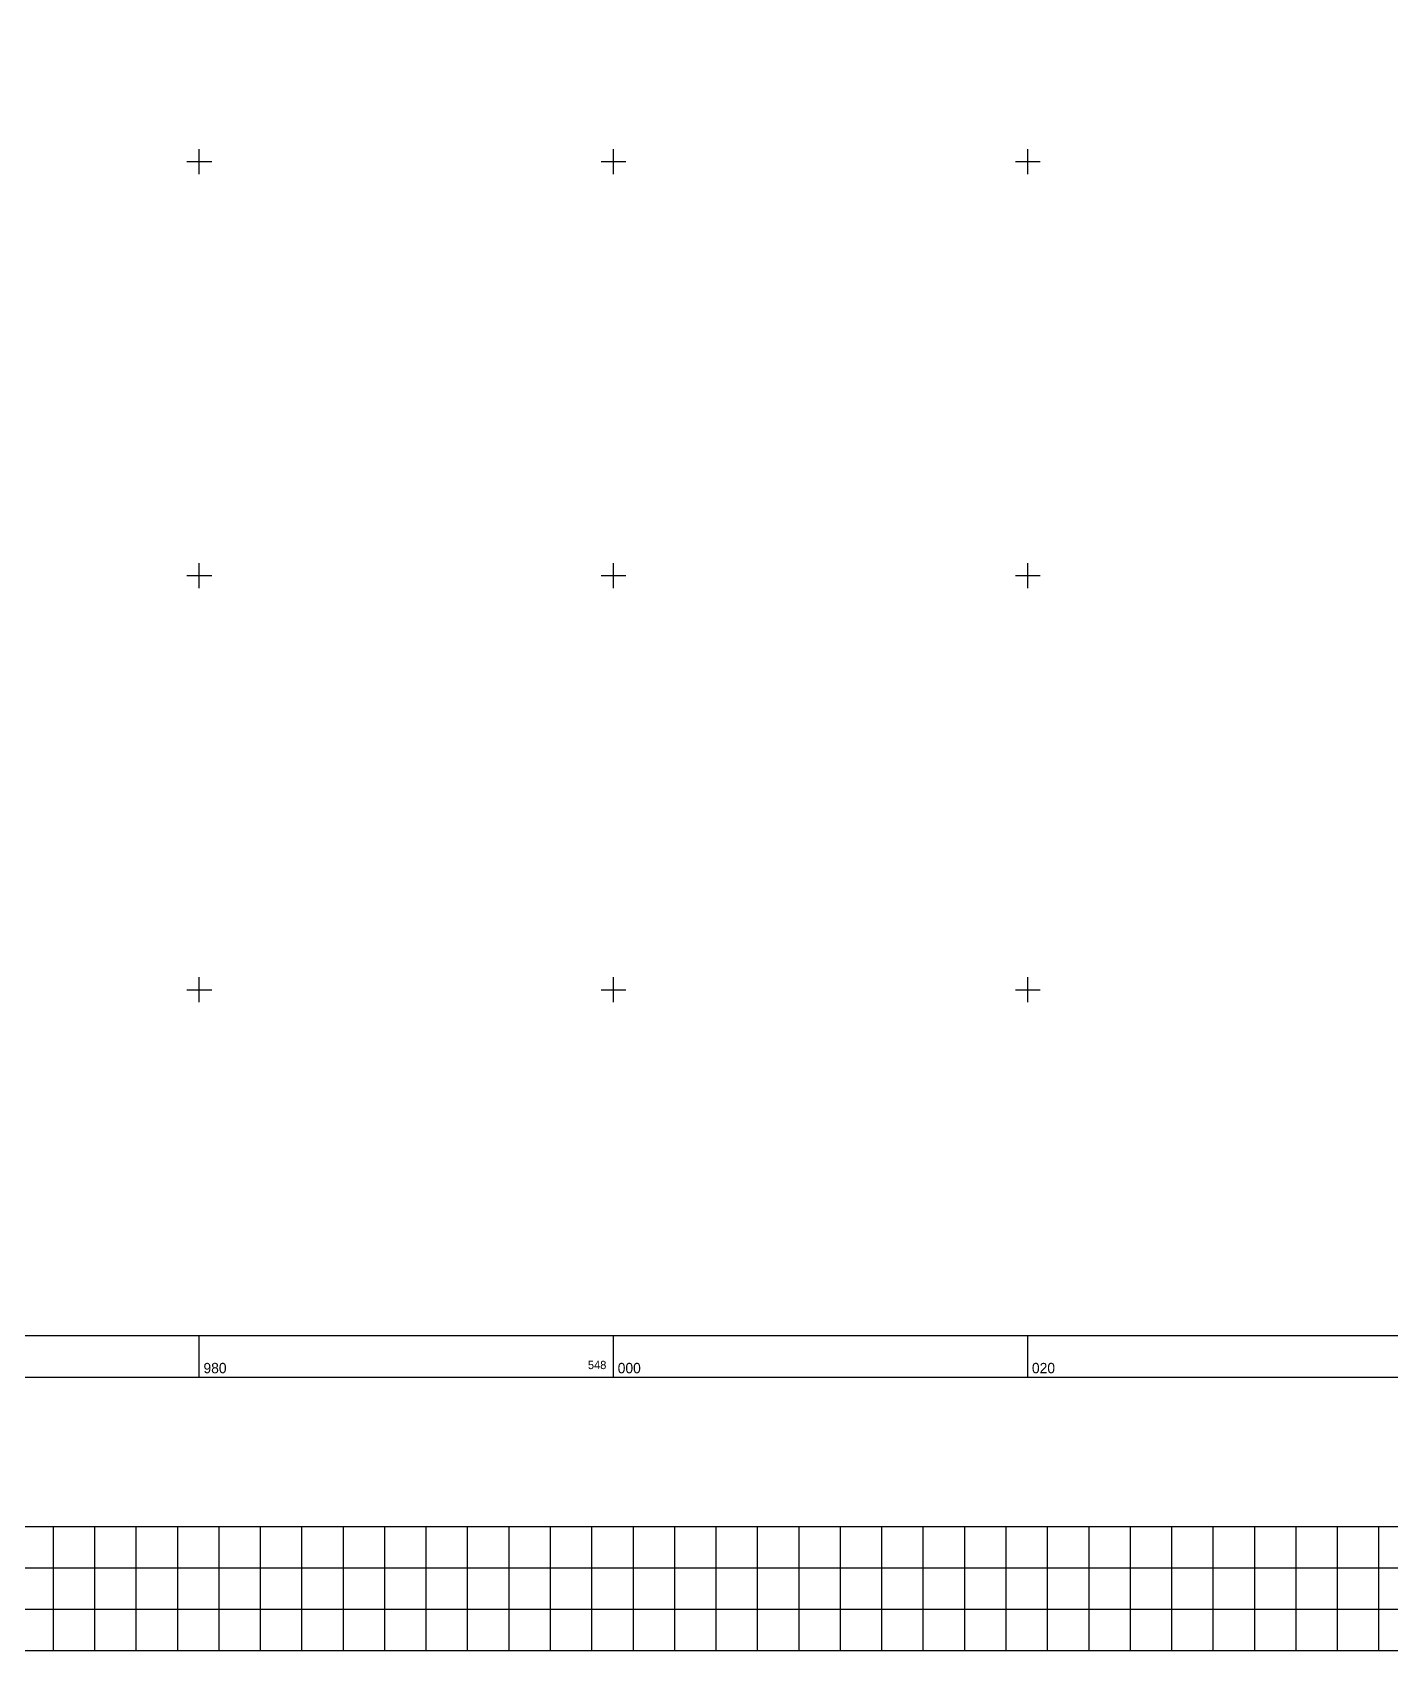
# Model space of a CAD drawing. Extents: x 547747 to 549324, y 1837450 to 1838029.
# Drawn here: x 547971.9 to 548037.5, y 1837508.1 to 1837586.2 of the extents above; entities that cross this region are included whole.
import ezdxf

# ---------------------------------------------------------------- set-up
doc = ezdxf.new("R2010")
doc.units = 0
doc.layers.add('Level 58', color=7, linetype='Continuous')

msp = doc.modelspace()

# ---------------------------------------------------------------- linework, layer by layer
at = {"layer": 'Level 58'}
for p, q in [((547980, 1837579.4), (547980, 1837580.6)), ((547980, 1837579.4), (547980, 1837580.6)), ((547980, 1837579.4), (547980, 1837580.6)), ((547980, 1837579.4), (547980, 1837580.6)), ((547980, 1837579.4), (547980, 1837580.6)), ((548000, 1837579.4), (548000, 1837580.6)), ((548000, 1837579.4), (548000, 1837580.6)), ((548000, 1837579.4), (548000, 1837580.6)), ((548000, 1837579.4), (548000, 1837580.6)), ((548000, 1837579.4), (548000, 1837580.6)), ((548020, 1837579.4), (548020, 1837580.6)), ((548020, 1837579.4), (548020, 1837580.6)), ((548020, 1837579.4), (548020, 1837580.6)), ((548020, 1837579.4), (548020, 1837580.6)), ((548020, 1837579.4), (548020, 1837580.6)), ((547979.4, 1837580), (547980.6, 1837580)), ((547979.4, 1837580), (547980.6, 1837580)), ((547979.4, 1837580), (547980.6, 1837580)), ((547979.4, 1837580), (547980.6, 1837580)), ((547979.4, 1837580), (547980.6, 1837580)), ((547999.4, 1837580), (548000.6, 1837580)), ((547999.4, 1837580), (548000.6, 1837580)), ((547999.4, 1837580), (548000.6, 1837580)), ((547999.4, 1837580), (548000.6, 1837580)), ((547999.4, 1837580), (548000.6, 1837580)), ((548019.4, 1837580), (548020.6, 1837580)), ((548019.4, 1837580), (548020.6, 1837580)), ((548019.4, 1837580), (548020.6, 1837580)), ((548019.4, 1837580), (548020.6, 1837580)), ((548019.4, 1837580), (548020.6, 1837580)), ((547979.4, 1837560), (547980.6, 1837560)), ((547979.4, 1837560), (547980.6, 1837560)), ((547979.4, 1837560), (547980.6, 1837560)), ((547979.4, 1837560), (547980.6, 1837560)), ((547979.4, 1837560), (547980.6, 1837560)), ((547980, 1837559.4), (547980, 1837560.6)), ((547980, 1837559.4), (547980, 1837560.6)), ((547980, 1837559.4), (547980, 1837560.6)), ((547980, 1837559.4), (547980, 1837560.6)), ((547980, 1837559.4), (547980, 1837560.6)), ((547999.4, 1837560), (548000.6, 1837560)), ((547999.4, 1837560), (548000.6, 1837560)), ((547999.4, 1837560), (548000.6, 1837560)), ((547999.4, 1837560), (548000.6, 1837560)), ((547999.4, 1837560), (548000.6, 1837560)), ((548000, 1837559.4), (548000, 1837560.6)), ((548000, 1837559.4), (548000, 1837560.6)), ((548000, 1837559.4), (548000, 1837560.6)), ((548000, 1837559.4), (548000, 1837560.6)), ((548000, 1837559.4), (548000, 1837560.6)), ((548019.4, 1837560), (548020.6, 1837560)), ((548019.4, 1837560), (548020.6, 1837560)), ((548019.4, 1837560), (548020.6, 1837560)), ((548019.4, 1837560), (548020.6, 1837560)), ((548019.4, 1837560), (548020.6, 1837560)), ((548020, 1837559.4), (548020, 1837560.6)), ((548020, 1837559.4), (548020, 1837560.6)), ((548020, 1837559.4), (548020, 1837560.6)), ((548020, 1837559.4), (548020, 1837560.6)), ((548020, 1837559.4), (548020, 1837560.6)), ((547980, 1837539.4), (547980, 1837540.6)), ((547980, 1837539.4), (547980, 1837540.6)), ((547980, 1837539.4), (547980, 1837540.6)), ((547980, 1837539.4), (547980, 1837540.6)), ((547980, 1837539.4), (547980, 1837540.6)), ((548000, 1837539.4), (548000, 1837540.6)), ((548000, 1837539.4), (548000, 1837540.6)), ((548000, 1837539.4), (548000, 1837540.6)), ((548000, 1837539.4), (548000, 1837540.6)), ((548000, 1837539.4), (548000, 1837540.6)), ((548020, 1837539.4), (548020, 1837540.6)), ((548020, 1837539.4), (548020, 1837540.6)), ((548020, 1837539.4), (548020, 1837540.6)), ((548020, 1837539.4), (548020, 1837540.6)), ((548020, 1837539.4), (548020, 1837540.6)), ((547979.4, 1837540), (547980.6, 1837540)), ((547979.4, 1837540), (547980.6, 1837540)), ((547979.4, 1837540), (547980.6, 1837540)), ((547979.4, 1837540), (547980.6, 1837540)), ((547979.4, 1837540), (547980.6, 1837540)), ((547999.4, 1837540), (548000.6, 1837540)), ((547999.4, 1837540), (548000.6, 1837540)), ((547999.4, 1837540), (548000.6, 1837540)), ((547999.4, 1837540), (548000.6, 1837540)), ((547999.4, 1837540), (548000.6, 1837540)), ((548019.4, 1837540), (548020.6, 1837540)), ((548019.4, 1837540), (548020.6, 1837540)), ((548019.4, 1837540), (548020.6, 1837540)), ((548019.4, 1837540), (548020.6, 1837540)), ((548019.4, 1837540), (548020.6, 1837540)), ((547980, 1837521.27), (547980, 1837523.27)), ((547980, 1837521.27), (547980, 1837523.27)), ((547980, 1837521.27), (547980, 1837523.27)), ((547980, 1837521.27), (547980, 1837523.27)), ((547980, 1837521.27), (547980, 1837523.27)), ((548000, 1837521.27), (548000, 1837523.27)), ((548000, 1837521.27), (548000, 1837523.27)), ((548000, 1837521.27), (548000, 1837523.27)), ((548000, 1837521.27), (548000, 1837523.27)), ((548000, 1837521.27), (548000, 1837523.27)), ((548020, 1837521.27), (548020, 1837523.27)), ((548020, 1837521.27), (548020, 1837523.27)), ((548020, 1837521.27), (548020, 1837523.27)), ((548020, 1837521.27), (548020, 1837523.27)), ((548020, 1837521.27), (548020, 1837523.27)), ((547970.94, 1837514.07), (547972.94, 1837514.07)), ((547970.94, 1837514.07), (547972.94, 1837514.07)), ((547970.94, 1837514.07), (547972.94, 1837514.07)), ((547970.94, 1837514.07), (547972.94, 1837514.07)), ((547970.94, 1837514.07), (547972.94, 1837514.07)), ((547972.94, 1837514.07), (547974.94, 1837514.07)), ((547972.94, 1837514.07), (547972.94, 1837508.07)), ((547972.94, 1837514.07), (547974.94, 1837514.07)), ((547972.94, 1837514.07), (547972.94, 1837508.07)), ((547972.94, 1837514.07), (547974.94, 1837514.07)), ((547972.94, 1837514.07), (547972.94, 1837508.07)), ((547972.94, 1837514.07), (547974.94, 1837514.07)), ((547972.94, 1837514.07), (547972.94, 1837508.07)), ((547972.94, 1837514.07), (547974.94, 1837514.07)), ((547972.94, 1837514.07), (547972.94, 1837508.07)), ((547974.94, 1837514.07), (547976.94, 1837514.07)), ((547974.94, 1837514.07), (547974.94, 1837508.07)), ((547974.94, 1837514.07), (547976.94, 1837514.07)), ((547974.94, 1837514.07), (547974.94, 1837508.07)), ((547974.94, 1837514.07), (547976.94, 1837514.07)), ((547974.94, 1837514.07), (547974.94, 1837508.07)), ((547974.94, 1837514.07), (547976.94, 1837514.07)), ((547974.94, 1837514.07), (547974.94, 1837508.07)), ((547974.94, 1837514.07), (547976.94, 1837514.07)), ((547974.94, 1837514.07), (547974.94, 1837508.07)), ((547976.94, 1837514.07), (547978.94, 1837514.07)), ((547976.94, 1837514.07), (547976.94, 1837508.07)), ((547976.94, 1837514.07), (547978.94, 1837514.07)), ((547976.94, 1837514.07), (547976.94, 1837508.07)), ((547976.94, 1837514.07), (547978.94, 1837514.07)), ((547976.94, 1837514.07), (547976.94, 1837508.07)), ((547976.94, 1837514.07), (547978.94, 1837514.07)), ((547976.94, 1837514.07), (547976.94, 1837508.07)), ((547976.94, 1837514.07), (547978.94, 1837514.07)), ((547976.94, 1837514.07), (547976.94, 1837508.07)), ((547978.94, 1837514.07), (547980.94, 1837514.07)), ((547978.94, 1837514.07), (547978.94, 1837508.07)), ((547978.94, 1837514.07), (547980.94, 1837514.07)), ((547978.94, 1837514.07), (547978.94, 1837508.07)), ((547978.94, 1837514.07), (547980.94, 1837514.07)), ((547978.94, 1837514.07), (547978.94, 1837508.07)), ((547978.94, 1837514.07), (547980.94, 1837514.07)), ((547978.94, 1837514.07), (547978.94, 1837508.07)), ((547978.94, 1837514.07), (547980.94, 1837514.07)), ((547978.94, 1837514.07), (547978.94, 1837508.07)), ((547980.94, 1837514.07), (547982.94, 1837514.07)), ((547980.94, 1837514.07), (547980.94, 1837508.07)), ((547980.94, 1837514.07), (547982.94, 1837514.07)), ((547980.94, 1837514.07), (547980.94, 1837508.07)), ((547980.94, 1837514.07), (547982.94, 1837514.07)), ((547980.94, 1837514.07), (547980.94, 1837508.07)), ((547980.94, 1837514.07), (547982.94, 1837514.07)), ((547980.94, 1837514.07), (547980.94, 1837508.07)), ((547980.94, 1837514.07), (547982.94, 1837514.07)), ((547980.94, 1837514.07), (547980.94, 1837508.07)), ((547982.94, 1837514.07), (547984.94, 1837514.07)), ((547982.94, 1837514.07), (547982.94, 1837508.07)), ((547982.94, 1837514.07), (547984.94, 1837514.07)), ((547982.94, 1837514.07), (547982.94, 1837508.07)), ((547982.94, 1837514.07), (547984.94, 1837514.07)), ((547982.94, 1837514.07), (547982.94, 1837508.07)), ((547982.94, 1837514.07), (547984.94, 1837514.07)), ((547982.94, 1837514.07), (547982.94, 1837508.07)), ((547982.94, 1837514.07), (547984.94, 1837514.07)), ((547982.94, 1837514.07), (547982.94, 1837508.07)), ((547984.94, 1837514.07), (547986.94, 1837514.07)), ((547984.94, 1837514.07), (547984.94, 1837508.07)), ((547984.94, 1837514.07), (547986.94, 1837514.07)), ((547984.94, 1837514.07), (547984.94, 1837508.07)), ((547984.94, 1837514.07), (547986.94, 1837514.07)), ((547984.94, 1837514.07), (547984.94, 1837508.07)), ((547984.94, 1837514.07), (547986.94, 1837514.07)), ((547984.94, 1837514.07), (547984.94, 1837508.07)), ((547984.94, 1837514.07), (547986.94, 1837514.07)), ((547984.94, 1837514.07), (547984.94, 1837508.07)), ((547986.94, 1837514.07), (547988.94, 1837514.07)), ((547986.94, 1837514.07), (547986.94, 1837508.07)), ((547986.94, 1837514.07), (547988.94, 1837514.07)), ((547986.94, 1837514.07), (547986.94, 1837508.07)), ((547986.94, 1837514.07), (547988.94, 1837514.07)), ((547986.94, 1837514.07), (547986.94, 1837508.07)), ((547986.94, 1837514.07), (547988.94, 1837514.07)), ((547986.94, 1837514.07), (547986.94, 1837508.07)), ((547986.94, 1837514.07), (547988.94, 1837514.07)), ((547986.94, 1837514.07), (547986.94, 1837508.07)), ((547988.94, 1837514.07), (547990.94, 1837514.07)), ((547988.94, 1837514.07), (547988.94, 1837508.07)), ((547988.94, 1837514.07), (547990.94, 1837514.07)), ((547988.94, 1837514.07), (547988.94, 1837508.07)), ((547988.94, 1837514.07), (547990.94, 1837514.07)), ((547988.94, 1837514.07), (547988.94, 1837508.07)), ((547988.94, 1837514.07), (547990.94, 1837514.07)), ((547988.94, 1837514.07), (547988.94, 1837508.07)), ((547988.94, 1837514.07), (547990.94, 1837514.07)), ((547988.94, 1837514.07), (547988.94, 1837508.07)), ((547990.94, 1837514.07), (547992.94, 1837514.07)), ((547990.94, 1837514.07), (547990.94, 1837508.07)), ((547990.94, 1837514.07), (547992.94, 1837514.07)), ((547990.94, 1837514.07), (547990.94, 1837508.07)), ((547990.94, 1837514.07), (547992.94, 1837514.07)), ((547990.94, 1837514.07), (547990.94, 1837508.07)), ((547990.94, 1837514.07), (547992.94, 1837514.07)), ((547990.94, 1837514.07), (547990.94, 1837508.07)), ((547990.94, 1837514.07), (547992.94, 1837514.07)), ((547990.94, 1837514.07), (547990.94, 1837508.07)), ((547992.94, 1837514.07), (547994.94, 1837514.07)), ((547992.94, 1837514.07), (547992.94, 1837508.07)), ((547992.94, 1837514.07), (547994.94, 1837514.07)), ((547992.94, 1837514.07), (547992.94, 1837508.07)), ((547992.94, 1837514.07), (547994.94, 1837514.07)), ((547992.94, 1837514.07), (547992.94, 1837508.07)), ((547992.94, 1837514.07), (547994.94, 1837514.07)), ((547992.94, 1837514.07), (547992.94, 1837508.07)), ((547992.94, 1837514.07), (547994.94, 1837514.07)), ((547992.94, 1837514.07), (547992.94, 1837508.07)), ((547994.94, 1837514.07), (547996.94, 1837514.07)), ((547994.94, 1837514.07), (547994.94, 1837508.07)), ((547994.94, 1837514.07), (547996.94, 1837514.07)), ((547994.94, 1837514.07), (547994.94, 1837508.07)), ((547994.94, 1837514.07), (547996.94, 1837514.07)), ((547994.94, 1837514.07), (547994.94, 1837508.07)), ((547994.94, 1837514.07), (547996.94, 1837514.07)), ((547994.94, 1837514.07), (547994.94, 1837508.07)), ((547994.94, 1837514.07), (547996.94, 1837514.07)), ((547994.94, 1837514.07), (547994.94, 1837508.07)), ((547996.94, 1837514.07), (547998.94, 1837514.07)), ((547996.94, 1837514.07), (547996.94, 1837508.07)), ((547996.94, 1837514.07), (547998.94, 1837514.07)), ((547996.94, 1837514.07), (547996.94, 1837508.07)), ((547996.94, 1837514.07), (547998.94, 1837514.07)), ((547996.94, 1837514.07), (547996.94, 1837508.07)), ((547996.94, 1837514.07), (547998.94, 1837514.07)), ((547996.94, 1837514.07), (547996.94, 1837508.07)), ((547996.94, 1837514.07), (547998.94, 1837514.07)), ((547996.94, 1837514.07), (547996.94, 1837508.07)), ((547998.94, 1837514.07), (548000.94, 1837514.07)), ((547998.94, 1837514.07), (547998.94, 1837508.07)), ((547998.94, 1837514.07), (548000.94, 1837514.07)), ((547998.94, 1837514.07), (547998.94, 1837508.07)), ((547998.94, 1837514.07), (548000.94, 1837514.07)), ((547998.94, 1837514.07), (547998.94, 1837508.07)), ((547998.94, 1837514.07), (548000.94, 1837514.07)), ((547998.94, 1837514.07), (547998.94, 1837508.07)), ((547998.94, 1837514.07), (548000.94, 1837514.07)), ((547998.94, 1837514.07), (547998.94, 1837508.07)), ((548000.94, 1837514.07), (548002.94, 1837514.07)), ((548000.94, 1837514.07), (548000.94, 1837508.07)), ((548000.94, 1837514.07), (548002.94, 1837514.07)), ((548000.94, 1837514.07), (548000.94, 1837508.07)), ((548000.94, 1837514.07), (548002.94, 1837514.07)), ((548000.94, 1837514.07), (548000.94, 1837508.07)), ((548000.94, 1837514.07), (548002.94, 1837514.07)), ((548000.94, 1837514.07), (548000.94, 1837508.07)), ((548000.94, 1837514.07), (548002.94, 1837514.07)), ((548000.94, 1837514.07), (548000.94, 1837508.07)), ((548002.94, 1837514.07), (548004.94, 1837514.07)), ((548002.94, 1837514.07), (548002.94, 1837508.07)), ((548002.94, 1837514.07), (548004.94, 1837514.07)), ((548002.94, 1837514.07), (548002.94, 1837508.07)), ((548002.94, 1837514.07), (548004.94, 1837514.07)), ((548002.94, 1837514.07), (548002.94, 1837508.07)), ((548002.94, 1837514.07), (548004.94, 1837514.07)), ((548002.94, 1837514.07), (548002.94, 1837508.07)), ((548002.94, 1837514.07), (548004.94, 1837514.07)), ((548002.94, 1837514.07), (548002.94, 1837508.07)), ((548004.94, 1837514.07), (548006.94, 1837514.07)), ((548004.94, 1837514.07), (548004.94, 1837508.07)), ((548004.94, 1837514.07), (548006.94, 1837514.07)), ((548004.94, 1837514.07), (548004.94, 1837508.07)), ((548004.94, 1837514.07), (548006.94, 1837514.07)), ((548004.94, 1837514.07), (548004.94, 1837508.07)), ((548004.94, 1837514.07), (548006.94, 1837514.07)), ((548004.94, 1837514.07), (548004.94, 1837508.07)), ((548004.94, 1837514.07), (548006.94, 1837514.07)), ((548004.94, 1837514.07), (548004.94, 1837508.07)), ((548006.94, 1837514.07), (548008.94, 1837514.07)), ((548006.94, 1837514.07), (548006.94, 1837508.07)), ((548006.94, 1837514.07), (548008.94, 1837514.07)), ((548006.94, 1837514.07), (548006.94, 1837508.07)), ((548006.94, 1837514.07), (548008.94, 1837514.07)), ((548006.94, 1837514.07), (548006.94, 1837508.07)), ((548006.94, 1837514.07), (548008.94, 1837514.07)), ((548006.94, 1837514.07), (548006.94, 1837508.07)), ((548006.94, 1837514.07), (548008.94, 1837514.07)), ((548006.94, 1837514.07), (548006.94, 1837508.07)), ((548008.94, 1837514.07), (548010.94, 1837514.07)), ((548008.94, 1837514.07), (548008.94, 1837508.07)), ((548008.94, 1837514.07), (548010.94, 1837514.07)), ((548008.94, 1837514.07), (548008.94, 1837508.07)), ((548008.94, 1837514.07), (548010.94, 1837514.07)), ((548008.94, 1837514.07), (548008.94, 1837508.07)), ((548008.94, 1837514.07), (548010.94, 1837514.07)), ((548008.94, 1837514.07), (548008.94, 1837508.07)), ((548008.94, 1837514.07), (548010.94, 1837514.07)), ((548008.94, 1837514.07), (548008.94, 1837508.07)), ((548010.94, 1837514.07), (548012.94, 1837514.07)), ((548010.94, 1837514.07), (548010.94, 1837508.07)), ((548010.94, 1837514.07), (548012.94, 1837514.07)), ((548010.94, 1837514.07), (548010.94, 1837508.07)), ((548010.94, 1837514.07), (548012.94, 1837514.07)), ((548010.94, 1837514.07), (548010.94, 1837508.07)), ((548010.94, 1837514.07), (548012.94, 1837514.07)), ((548010.94, 1837514.07), (548010.94, 1837508.07)), ((548010.94, 1837514.07), (548012.94, 1837514.07)), ((548010.94, 1837514.07), (548010.94, 1837508.07)), ((548012.94, 1837514.07), (548014.94, 1837514.07)), ((548012.94, 1837514.07), (548012.94, 1837508.07)), ((548012.94, 1837514.07), (548014.94, 1837514.07)), ((548012.94, 1837514.07), (548012.94, 1837508.07)), ((548012.94, 1837514.07), (548014.94, 1837514.07)), ((548012.94, 1837514.07), (548012.94, 1837508.07)), ((548012.94, 1837514.07), (548014.94, 1837514.07)), ((548012.94, 1837514.07), (548012.94, 1837508.07)), ((548012.94, 1837514.07), (548014.94, 1837514.07)), ((548012.94, 1837514.07), (548012.94, 1837508.07)), ((548014.94, 1837514.07), (548016.94, 1837514.07)), ((548014.94, 1837514.07), (548014.94, 1837508.07)), ((548014.94, 1837514.07), (548016.94, 1837514.07)), ((548014.94, 1837514.07), (548014.94, 1837508.07)), ((548014.94, 1837514.07), (548016.94, 1837514.07)), ((548014.94, 1837514.07), (548014.94, 1837508.07)), ((548014.94, 1837514.07), (548016.94, 1837514.07)), ((548014.94, 1837514.07), (548014.94, 1837508.07)), ((548014.94, 1837514.07), (548016.94, 1837514.07)), ((548014.94, 1837514.07), (548014.94, 1837508.07)), ((548016.94, 1837514.07), (548018.94, 1837514.07)), ((548016.94, 1837514.07), (548016.94, 1837508.07)), ((548016.94, 1837514.07), (548018.94, 1837514.07)), ((548016.94, 1837514.07), (548016.94, 1837508.07)), ((548016.94, 1837514.07), (548018.94, 1837514.07)), ((548016.94, 1837514.07), (548016.94, 1837508.07)), ((548016.94, 1837514.07), (548018.94, 1837514.07)), ((548016.94, 1837514.07), (548016.94, 1837508.07)), ((548016.94, 1837514.07), (548018.94, 1837514.07)), ((548016.94, 1837514.07), (548016.94, 1837508.07)), ((548018.94, 1837514.07), (548020.94, 1837514.07)), ((548018.94, 1837514.07), (548018.94, 1837508.07)), ((548018.94, 1837514.07), (548020.94, 1837514.07)), ((548018.94, 1837514.07), (548018.94, 1837508.07)), ((548018.94, 1837514.07), (548020.94, 1837514.07)), ((548018.94, 1837514.07), (548018.94, 1837508.07)), ((548018.94, 1837514.07), (548020.94, 1837514.07)), ((548018.94, 1837514.07), (548018.94, 1837508.07)), ((548018.94, 1837514.07), (548020.94, 1837514.07)), ((548018.94, 1837514.07), (548018.94, 1837508.07)), ((548020.94, 1837514.07), (548022.94, 1837514.07)), ((548020.94, 1837514.07), (548020.94, 1837508.07)), ((548020.94, 1837514.07), (548022.94, 1837514.07)), ((548020.94, 1837514.07), (548020.94, 1837508.07)), ((548020.94, 1837514.07), (548022.94, 1837514.07)), ((548020.94, 1837514.07), (548020.94, 1837508.07)), ((548020.94, 1837514.07), (548022.94, 1837514.07)), ((548020.94, 1837514.07), (548020.94, 1837508.07)), ((548020.94, 1837514.07), (548022.94, 1837514.07)), ((548020.94, 1837514.07), (548020.94, 1837508.07)), ((548022.94, 1837514.07), (548024.94, 1837514.07)), ((548022.94, 1837514.07), (548022.94, 1837508.07)), ((548022.94, 1837514.07), (548024.94, 1837514.07)), ((548022.94, 1837514.07), (548022.94, 1837508.07)), ((548022.94, 1837514.07), (548024.94, 1837514.07)), ((548022.94, 1837514.07), (548022.94, 1837508.07)), ((548022.94, 1837514.07), (548024.94, 1837514.07)), ((548022.94, 1837514.07), (548022.94, 1837508.07)), ((548022.94, 1837514.07), (548024.94, 1837514.07)), ((548022.94, 1837514.07), (548022.94, 1837508.07)), ((548024.94, 1837514.07), (548026.94, 1837514.07)), ((548024.94, 1837514.07), (548024.94, 1837508.07)), ((548024.94, 1837514.07), (548026.94, 1837514.07)), ((548024.94, 1837514.07), (548024.94, 1837508.07)), ((548024.94, 1837514.07), (548026.94, 1837514.07)), ((548024.94, 1837514.07), (548024.94, 1837508.07)), ((548024.94, 1837514.07), (548026.94, 1837514.07)), ((548024.94, 1837514.07), (548024.94, 1837508.07)), ((548024.94, 1837514.07), (548026.94, 1837514.07)), ((548024.94, 1837514.07), (548024.94, 1837508.07)), ((548026.94, 1837514.07), (548028.94, 1837514.07)), ((548026.94, 1837514.07), (548026.94, 1837508.07)), ((548026.94, 1837514.07), (548028.94, 1837514.07)), ((548026.94, 1837514.07), (548026.94, 1837508.07)), ((548026.94, 1837514.07), (548028.94, 1837514.07)), ((548026.94, 1837514.07), (548026.94, 1837508.07)), ((548026.94, 1837514.07), (548028.94, 1837514.07)), ((548026.94, 1837514.07), (548026.94, 1837508.07)), ((548026.94, 1837514.07), (548028.94, 1837514.07)), ((548026.94, 1837514.07), (548026.94, 1837508.07)), ((548028.94, 1837514.07), (548030.94, 1837514.07)), ((548028.94, 1837514.07), (548028.94, 1837508.07)), ((548028.94, 1837514.07), (548030.94, 1837514.07)), ((548028.94, 1837514.07), (548028.94, 1837508.07)), ((548028.94, 1837514.07), (548030.94, 1837514.07)), ((548028.94, 1837514.07), (548028.94, 1837508.07)), ((548028.94, 1837514.07), (548030.94, 1837514.07)), ((548028.94, 1837514.07), (548028.94, 1837508.07)), ((548028.94, 1837514.07), (548030.94, 1837514.07)), ((548028.94, 1837514.07), (548028.94, 1837508.07)), ((548030.94, 1837514.07), (548032.94, 1837514.07)), ((548030.94, 1837514.07), (548030.94, 1837508.07)), ((548030.94, 1837514.07), (548032.94, 1837514.07)), ((548030.94, 1837514.07), (548030.94, 1837508.07)), ((548030.94, 1837514.07), (548032.94, 1837514.07)), ((548030.94, 1837514.07), (548030.94, 1837508.07)), ((548030.94, 1837514.07), (548032.94, 1837514.07)), ((548030.94, 1837514.07), (548030.94, 1837508.07)), ((548030.94, 1837514.07), (548032.94, 1837514.07)), ((548030.94, 1837514.07), (548030.94, 1837508.07)), ((548032.94, 1837514.07), (548034.94, 1837514.07)), ((548032.94, 1837514.07), (548032.94, 1837508.07)), ((548032.94, 1837514.07), (548034.94, 1837514.07)), ((548032.94, 1837514.07), (548032.94, 1837508.07)), ((548032.94, 1837514.07), (548034.94, 1837514.07)), ((548032.94, 1837514.07), (548032.94, 1837508.07)), ((548032.94, 1837514.07), (548034.94, 1837514.07)), ((548032.94, 1837514.07), (548032.94, 1837508.07)), ((548032.94, 1837514.07), (548034.94, 1837514.07)), ((548032.94, 1837514.07), (548032.94, 1837508.07)), ((548034.94, 1837514.07), (548036.94, 1837514.07)), ((548034.94, 1837514.07), (548034.94, 1837508.07)), ((548034.94, 1837514.07), (548036.94, 1837514.07)), ((548034.94, 1837514.07), (548034.94, 1837508.07)), ((548034.94, 1837514.07), (548036.94, 1837514.07)), ((548034.94, 1837514.07), (548034.94, 1837508.07)), ((548034.94, 1837514.07), (548036.94, 1837514.07)), ((548034.94, 1837514.07), (548034.94, 1837508.07)), ((548034.94, 1837514.07), (548036.94, 1837514.07)), ((548034.94, 1837514.07), (548034.94, 1837508.07)), ((548036.94, 1837514.07), (548038.94, 1837514.07)), ((548036.94, 1837514.07), (548036.94, 1837508.07)), ((548036.94, 1837514.07), (548038.94, 1837514.07)), ((548036.94, 1837514.07), (548036.94, 1837508.07)), ((548036.94, 1837514.07), (548038.94, 1837514.07)), ((548036.94, 1837514.07), (548036.94, 1837508.07)), ((548036.94, 1837514.07), (548038.94, 1837514.07)), ((548036.94, 1837514.07), (548036.94, 1837508.07)), ((548036.94, 1837514.07), (548038.94, 1837514.07)), ((548036.94, 1837514.07), (548036.94, 1837508.07)), ((547970.94, 1837512.07), (547972.94, 1837512.07)), ((547970.94, 1837512.07), (547972.94, 1837512.07)), ((547970.94, 1837512.07), (547972.94, 1837512.07)), ((547970.94, 1837512.07), (547972.94, 1837512.07)), ((547970.94, 1837512.07), (547972.94, 1837512.07)), ((547972.94, 1837512.07), (547974.94, 1837512.07)), ((547972.94, 1837512.07), (547974.94, 1837512.07)), ((547972.94, 1837512.07), (547974.94, 1837512.07)), ((547972.94, 1837512.07), (547974.94, 1837512.07)), ((547972.94, 1837512.07), (547974.94, 1837512.07)), ((547974.94, 1837512.07), (547976.94, 1837512.07)), ((547974.94, 1837512.07), (547976.94, 1837512.07)), ((547974.94, 1837512.07), (547976.94, 1837512.07)), ((547974.94, 1837512.07), (547976.94, 1837512.07)), ((547974.94, 1837512.07), (547976.94, 1837512.07)), ((547976.94, 1837512.07), (547978.94, 1837512.07)), ((547976.94, 1837512.07), (547978.94, 1837512.07)), ((547976.94, 1837512.07), (547978.94, 1837512.07)), ((547976.94, 1837512.07), (547978.94, 1837512.07)), ((547976.94, 1837512.07), (547978.94, 1837512.07)), ((547978.94, 1837512.07), (547980.94, 1837512.07)), ((547978.94, 1837512.07), (547980.94, 1837512.07)), ((547978.94, 1837512.07), (547980.94, 1837512.07)), ((547978.94, 1837512.07), (547980.94, 1837512.07)), ((547978.94, 1837512.07), (547980.94, 1837512.07)), ((547980.94, 1837512.07), (547982.94, 1837512.07)), ((547980.94, 1837512.07), (547982.94, 1837512.07)), ((547980.94, 1837512.07), (547982.94, 1837512.07)), ((547980.94, 1837512.07), (547982.94, 1837512.07)), ((547980.94, 1837512.07), (547982.94, 1837512.07)), ((547982.94, 1837512.07), (547984.94, 1837512.07)), ((547982.94, 1837512.07), (547984.94, 1837512.07)), ((547982.94, 1837512.07), (547984.94, 1837512.07)), ((547982.94, 1837512.07), (547984.94, 1837512.07)), ((547982.94, 1837512.07), (547984.94, 1837512.07)), ((547984.94, 1837512.07), (547986.94, 1837512.07)), ((547984.94, 1837512.07), (547986.94, 1837512.07)), ((547984.94, 1837512.07), (547986.94, 1837512.07)), ((547984.94, 1837512.07), (547986.94, 1837512.07)), ((547984.94, 1837512.07), (547986.94, 1837512.07)), ((547986.94, 1837512.07), (547988.94, 1837512.07)), ((547986.94, 1837512.07), (547988.94, 1837512.07)), ((547986.94, 1837512.07), (547988.94, 1837512.07)), ((547986.94, 1837512.07), (547988.94, 1837512.07)), ((547986.94, 1837512.07), (547988.94, 1837512.07)), ((547988.94, 1837512.07), (547990.94, 1837512.07)), ((547988.94, 1837512.07), (547990.94, 1837512.07)), ((547988.94, 1837512.07), (547990.94, 1837512.07)), ((547988.94, 1837512.07), (547990.94, 1837512.07)), ((547988.94, 1837512.07), (547990.94, 1837512.07)), ((547990.94, 1837512.07), (547992.94, 1837512.07)), ((547990.94, 1837512.07), (547992.94, 1837512.07)), ((547990.94, 1837512.07), (547992.94, 1837512.07)), ((547990.94, 1837512.07), (547992.94, 1837512.07)), ((547990.94, 1837512.07), (547992.94, 1837512.07)), ((547992.94, 1837512.07), (547994.94, 1837512.07)), ((547992.94, 1837512.07), (547994.94, 1837512.07)), ((547992.94, 1837512.07), (547994.94, 1837512.07)), ((547992.94, 1837512.07), (547994.94, 1837512.07)), ((547992.94, 1837512.07), (547994.94, 1837512.07)), ((547994.94, 1837512.07), (547996.94, 1837512.07)), ((547994.94, 1837512.07), (547996.94, 1837512.07)), ((547994.94, 1837512.07), (547996.94, 1837512.07)), ((547994.94, 1837512.07), (547996.94, 1837512.07)), ((547994.94, 1837512.07), (547996.94, 1837512.07)), ((547996.94, 1837512.07), (547998.94, 1837512.07)), ((547996.94, 1837512.07), (547998.94, 1837512.07)), ((547996.94, 1837512.07), (547998.94, 1837512.07)), ((547996.94, 1837512.07), (547998.94, 1837512.07)), ((547996.94, 1837512.07), (547998.94, 1837512.07)), ((547998.94, 1837512.07), (548000.94, 1837512.07)), ((547998.94, 1837512.07), (548000.94, 1837512.07)), ((547998.94, 1837512.07), (548000.94, 1837512.07)), ((547998.94, 1837512.07), (548000.94, 1837512.07)), ((547998.94, 1837512.07), (548000.94, 1837512.07)), ((548000.94, 1837512.07), (548002.94, 1837512.07)), ((548000.94, 1837512.07), (548002.94, 1837512.07)), ((548000.94, 1837512.07), (548002.94, 1837512.07)), ((548000.94, 1837512.07), (548002.94, 1837512.07)), ((548000.94, 1837512.07), (548002.94, 1837512.07)), ((548002.94, 1837512.07), (548004.94, 1837512.07)), ((548002.94, 1837512.07), (548004.94, 1837512.07)), ((548002.94, 1837512.07), (548004.94, 1837512.07)), ((548002.94, 1837512.07), (548004.94, 1837512.07)), ((548002.94, 1837512.07), (548004.94, 1837512.07)), ((548004.94, 1837512.07), (548006.94, 1837512.07)), ((548004.94, 1837512.07), (548006.94, 1837512.07)), ((548004.94, 1837512.07), (548006.94, 1837512.07)), ((548004.94, 1837512.07), (548006.94, 1837512.07)), ((548004.94, 1837512.07), (548006.94, 1837512.07)), ((548006.94, 1837512.07), (548008.94, 1837512.07)), ((548006.94, 1837512.07), (548008.94, 1837512.07)), ((548006.94, 1837512.07), (548008.94, 1837512.07)), ((548006.94, 1837512.07), (548008.94, 1837512.07)), ((548006.94, 1837512.07), (548008.94, 1837512.07)), ((548008.94, 1837512.07), (548010.94, 1837512.07)), ((548008.94, 1837512.07), (548010.94, 1837512.07)), ((548008.94, 1837512.07), (548010.94, 1837512.07)), ((548008.94, 1837512.07), (548010.94, 1837512.07)), ((548008.94, 1837512.07), (548010.94, 1837512.07)), ((548010.94, 1837512.07), (548012.94, 1837512.07)), ((548010.94, 1837512.07), (548012.94, 1837512.07)), ((548010.94, 1837512.07), (548012.94, 1837512.07)), ((548010.94, 1837512.07), (548012.94, 1837512.07)), ((548010.94, 1837512.07), (548012.94, 1837512.07)), ((548012.94, 1837512.07), (548014.94, 1837512.07)), ((548012.94, 1837512.07), (548014.94, 1837512.07)), ((548012.94, 1837512.07), (548014.94, 1837512.07)), ((548012.94, 1837512.07), (548014.94, 1837512.07)), ((548012.94, 1837512.07), (548014.94, 1837512.07)), ((548014.94, 1837512.07), (548016.94, 1837512.07)), ((548014.94, 1837512.07), (548016.94, 1837512.07)), ((548014.94, 1837512.07), (548016.94, 1837512.07)), ((548014.94, 1837512.07), (548016.94, 1837512.07)), ((548014.94, 1837512.07), (548016.94, 1837512.07)), ((548016.94, 1837512.07), (548018.94, 1837512.07)), ((548016.94, 1837512.07), (548018.94, 1837512.07)), ((548016.94, 1837512.07), (548018.94, 1837512.07)), ((548016.94, 1837512.07), (548018.94, 1837512.07)), ((548016.94, 1837512.07), (548018.94, 1837512.07)), ((548018.94, 1837512.07), (548020.94, 1837512.07)), ((548018.94, 1837512.07), (548020.94, 1837512.07)), ((548018.94, 1837512.07), (548020.94, 1837512.07)), ((548018.94, 1837512.07), (548020.94, 1837512.07)), ((548018.94, 1837512.07), (548020.94, 1837512.07)), ((548020.94, 1837512.07), (548022.94, 1837512.07)), ((548020.94, 1837512.07), (548022.94, 1837512.07)), ((548020.94, 1837512.07), (548022.94, 1837512.07)), ((548020.94, 1837512.07), (548022.94, 1837512.07)), ((548020.94, 1837512.07), (548022.94, 1837512.07)), ((548022.94, 1837512.07), (548024.94, 1837512.07)), ((548022.94, 1837512.07), (548024.94, 1837512.07)), ((548022.94, 1837512.07), (548024.94, 1837512.07)), ((548022.94, 1837512.07), (548024.94, 1837512.07)), ((548022.94, 1837512.07), (548024.94, 1837512.07)), ((548024.94, 1837512.07), (548026.94, 1837512.07)), ((548024.94, 1837512.07), (548026.94, 1837512.07)), ((548024.94, 1837512.07), (548026.94, 1837512.07)), ((548024.94, 1837512.07), (548026.94, 1837512.07)), ((548024.94, 1837512.07), (548026.94, 1837512.07)), ((548026.94, 1837512.07), (548028.94, 1837512.07)), ((548026.94, 1837512.07), (548028.94, 1837512.07)), ((548026.94, 1837512.07), (548028.94, 1837512.07)), ((548026.94, 1837512.07), (548028.94, 1837512.07)), ((548026.94, 1837512.07), (548028.94, 1837512.07)), ((548028.94, 1837512.07), (548030.94, 1837512.07)), ((548028.94, 1837512.07), (548030.94, 1837512.07)), ((548028.94, 1837512.07), (548030.94, 1837512.07)), ((548028.94, 1837512.07), (548030.94, 1837512.07)), ((548028.94, 1837512.07), (548030.94, 1837512.07)), ((548030.94, 1837512.07), (548032.94, 1837512.07)), ((548030.94, 1837512.07), (548032.94, 1837512.07)), ((548030.94, 1837512.07), (548032.94, 1837512.07)), ((548030.94, 1837512.07), (548032.94, 1837512.07)), ((548030.94, 1837512.07), (548032.94, 1837512.07)), ((548032.94, 1837512.07), (548034.94, 1837512.07)), ((548032.94, 1837512.07), (548034.94, 1837512.07)), ((548032.94, 1837512.07), (548034.94, 1837512.07)), ((548032.94, 1837512.07), (548034.94, 1837512.07)), ((548032.94, 1837512.07), (548034.94, 1837512.07)), ((548034.94, 1837512.07), (548036.94, 1837512.07)), ((548034.94, 1837512.07), (548036.94, 1837512.07)), ((548034.94, 1837512.07), (548036.94, 1837512.07)), ((548034.94, 1837512.07), (548036.94, 1837512.07)), ((548034.94, 1837512.07), (548036.94, 1837512.07)), ((548036.94, 1837512.07), (548038.94, 1837512.07)), ((548036.94, 1837512.07), (548038.94, 1837512.07)), ((548036.94, 1837512.07), (548038.94, 1837512.07)), ((548036.94, 1837512.07), (548038.94, 1837512.07)), ((548036.94, 1837512.07), (548038.94, 1837512.07)), ((547970.94, 1837510.07), (547972.94, 1837510.07)), ((547970.94, 1837510.07), (547972.94, 1837510.07)), ((547970.94, 1837510.07), (547972.94, 1837510.07)), ((547970.94, 1837510.07), (547972.94, 1837510.07)), ((547970.94, 1837510.07), (547972.94, 1837510.07)), ((547972.94, 1837510.07), (547974.94, 1837510.07)), ((547972.94, 1837510.07), (547974.94, 1837510.07)), ((547972.94, 1837510.07), (547974.94, 1837510.07)), ((547972.94, 1837510.07), (547974.94, 1837510.07)), ((547972.94, 1837510.07), (547974.94, 1837510.07)), ((547974.94, 1837510.07), (547976.94, 1837510.07)), ((547974.94, 1837510.07), (547976.94, 1837510.07)), ((547974.94, 1837510.07), (547976.94, 1837510.07)), ((547974.94, 1837510.07), (547976.94, 1837510.07)), ((547974.94, 1837510.07), (547976.94, 1837510.07)), ((547976.94, 1837510.07), (547978.94, 1837510.07)), ((547976.94, 1837510.07), (547978.94, 1837510.07)), ((547976.94, 1837510.07), (547978.94, 1837510.07)), ((547976.94, 1837510.07), (547978.94, 1837510.07)), ((547976.94, 1837510.07), (547978.94, 1837510.07)), ((547978.94, 1837510.07), (547980.94, 1837510.07)), ((547978.94, 1837510.07), (547980.94, 1837510.07)), ((547978.94, 1837510.07), (547980.94, 1837510.07)), ((547978.94, 1837510.07), (547980.94, 1837510.07)), ((547978.94, 1837510.07), (547980.94, 1837510.07)), ((547980.94, 1837510.07), (547982.94, 1837510.07)), ((547980.94, 1837510.07), (547982.94, 1837510.07)), ((547980.94, 1837510.07), (547982.94, 1837510.07)), ((547980.94, 1837510.07), (547982.94, 1837510.07)), ((547980.94, 1837510.07), (547982.94, 1837510.07)), ((547982.94, 1837510.07), (547984.94, 1837510.07)), ((547982.94, 1837510.07), (547984.94, 1837510.07)), ((547982.94, 1837510.07), (547984.94, 1837510.07)), ((547982.94, 1837510.07), (547984.94, 1837510.07)), ((547982.94, 1837510.07), (547984.94, 1837510.07)), ((547984.94, 1837510.07), (547986.94, 1837510.07)), ((547984.94, 1837510.07), (547986.94, 1837510.07)), ((547984.94, 1837510.07), (547986.94, 1837510.07)), ((547984.94, 1837510.07), (547986.94, 1837510.07)), ((547984.94, 1837510.07), (547986.94, 1837510.07)), ((547986.94, 1837510.07), (547988.94, 1837510.07)), ((547986.94, 1837510.07), (547988.94, 1837510.07)), ((547986.94, 1837510.07), (547988.94, 1837510.07)), ((547986.94, 1837510.07), (547988.94, 1837510.07)), ((547986.94, 1837510.07), (547988.94, 1837510.07)), ((547988.94, 1837510.07), (547990.94, 1837510.07)), ((547988.94, 1837510.07), (547990.94, 1837510.07)), ((547988.94, 1837510.07), (547990.94, 1837510.07)), ((547988.94, 1837510.07), (547990.94, 1837510.07)), ((547988.94, 1837510.07), (547990.94, 1837510.07)), ((547990.94, 1837510.07), (547992.94, 1837510.07)), ((547990.94, 1837510.07), (547992.94, 1837510.07)), ((547990.94, 1837510.07), (547992.94, 1837510.07)), ((547990.94, 1837510.07), (547992.94, 1837510.07)), ((547990.94, 1837510.07), (547992.94, 1837510.07)), ((547992.94, 1837510.07), (547994.94, 1837510.07)), ((547992.94, 1837510.07), (547994.94, 1837510.07)), ((547992.94, 1837510.07), (547994.94, 1837510.07)), ((547992.94, 1837510.07), (547994.94, 1837510.07)), ((547992.94, 1837510.07), (547994.94, 1837510.07)), ((547994.94, 1837510.07), (547996.94, 1837510.07)), ((547994.94, 1837510.07), (547996.94, 1837510.07)), ((547994.94, 1837510.07), (547996.94, 1837510.07)), ((547994.94, 1837510.07), (547996.94, 1837510.07)), ((547994.94, 1837510.07), (547996.94, 1837510.07)), ((547996.94, 1837510.07), (547998.94, 1837510.07)), ((547996.94, 1837510.07), (547998.94, 1837510.07)), ((547996.94, 1837510.07), (547998.94, 1837510.07)), ((547996.94, 1837510.07), (547998.94, 1837510.07)), ((547996.94, 1837510.07), (547998.94, 1837510.07)), ((547998.94, 1837510.07), (548000.94, 1837510.07)), ((547998.94, 1837510.07), (548000.94, 1837510.07)), ((547998.94, 1837510.07), (548000.94, 1837510.07)), ((547998.94, 1837510.07), (548000.94, 1837510.07)), ((547998.94, 1837510.07), (548000.94, 1837510.07)), ((548000.94, 1837510.07), (548002.94, 1837510.07)), ((548000.94, 1837510.07), (548002.94, 1837510.07)), ((548000.94, 1837510.07), (548002.94, 1837510.07)), ((548000.94, 1837510.07), (548002.94, 1837510.07)), ((548000.94, 1837510.07), (548002.94, 1837510.07)), ((548002.94, 1837510.07), (548004.94, 1837510.07)), ((548002.94, 1837510.07), (548004.94, 1837510.07)), ((548002.94, 1837510.07), (548004.94, 1837510.07)), ((548002.94, 1837510.07), (548004.94, 1837510.07)), ((548002.94, 1837510.07), (548004.94, 1837510.07)), ((548004.94, 1837510.07), (548006.94, 1837510.07)), ((548004.94, 1837510.07), (548006.94, 1837510.07)), ((548004.94, 1837510.07), (548006.94, 1837510.07)), ((548004.94, 1837510.07), (548006.94, 1837510.07)), ((548004.94, 1837510.07), (548006.94, 1837510.07)), ((548006.94, 1837510.07), (548008.94, 1837510.07)), ((548006.94, 1837510.07), (548008.94, 1837510.07)), ((548006.94, 1837510.07), (548008.94, 1837510.07)), ((548006.94, 1837510.07), (548008.94, 1837510.07)), ((548006.94, 1837510.07), (548008.94, 1837510.07)), ((548008.94, 1837510.07), (548010.94, 1837510.07)), ((548008.94, 1837510.07), (548010.94, 1837510.07)), ((548008.94, 1837510.07), (548010.94, 1837510.07)), ((548008.94, 1837510.07), (548010.94, 1837510.07)), ((548008.94, 1837510.07), (548010.94, 1837510.07)), ((548010.94, 1837510.07), (548012.94, 1837510.07)), ((548010.94, 1837510.07), (548012.94, 1837510.07)), ((548010.94, 1837510.07), (548012.94, 1837510.07)), ((548010.94, 1837510.07), (548012.94, 1837510.07)), ((548010.94, 1837510.07), (548012.94, 1837510.07)), ((548012.94, 1837510.07), (548014.94, 1837510.07)), ((548012.94, 1837510.07), (548014.94, 1837510.07)), ((548012.94, 1837510.07), (548014.94, 1837510.07)), ((548012.94, 1837510.07), (548014.94, 1837510.07)), ((548012.94, 1837510.07), (548014.94, 1837510.07)), ((548014.94, 1837510.07), (548016.94, 1837510.07)), ((548014.94, 1837510.07), (548016.94, 1837510.07)), ((548014.94, 1837510.07), (548016.94, 1837510.07)), ((548014.94, 1837510.07), (548016.94, 1837510.07)), ((548014.94, 1837510.07), (548016.94, 1837510.07)), ((548016.94, 1837510.07), (548018.94, 1837510.07)), ((548016.94, 1837510.07), (548018.94, 1837510.07)), ((548016.94, 1837510.07), (548018.94, 1837510.07)), ((548016.94, 1837510.07), (548018.94, 1837510.07)), ((548016.94, 1837510.07), (548018.94, 1837510.07)), ((548018.94, 1837510.07), (548020.94, 1837510.07)), ((548018.94, 1837510.07), (548020.94, 1837510.07)), ((548018.94, 1837510.07), (548020.94, 1837510.07)), ((548018.94, 1837510.07), (548020.94, 1837510.07)), ((548018.94, 1837510.07), (548020.94, 1837510.07)), ((548020.94, 1837510.07), (548022.94, 1837510.07)), ((548020.94, 1837510.07), (548022.94, 1837510.07)), ((548020.94, 1837510.07), (548022.94, 1837510.07)), ((548020.94, 1837510.07), (548022.94, 1837510.07)), ((548020.94, 1837510.07), (548022.94, 1837510.07)), ((548022.94, 1837510.07), (548024.94, 1837510.07)), ((548022.94, 1837510.07), (548024.94, 1837510.07)), ((548022.94, 1837510.07), (548024.94, 1837510.07)), ((548022.94, 1837510.07), (548024.94, 1837510.07)), ((548022.94, 1837510.07), (548024.94, 1837510.07)), ((548024.94, 1837510.07), (548026.94, 1837510.07)), ((548024.94, 1837510.07), (548026.94, 1837510.07)), ((548024.94, 1837510.07), (548026.94, 1837510.07)), ((548024.94, 1837510.07), (548026.94, 1837510.07)), ((548024.94, 1837510.07), (548026.94, 1837510.07)), ((548026.94, 1837510.07), (548028.94, 1837510.07)), ((548026.94, 1837510.07), (548028.94, 1837510.07)), ((548026.94, 1837510.07), (548028.94, 1837510.07)), ((548026.94, 1837510.07), (548028.94, 1837510.07)), ((548026.94, 1837510.07), (548028.94, 1837510.07)), ((548028.94, 1837510.07), (548030.94, 1837510.07)), ((548028.94, 1837510.07), (548030.94, 1837510.07)), ((548028.94, 1837510.07), (548030.94, 1837510.07)), ((548028.94, 1837510.07), (548030.94, 1837510.07)), ((548028.94, 1837510.07), (548030.94, 1837510.07)), ((548030.94, 1837510.07), (548032.94, 1837510.07)), ((548030.94, 1837510.07), (548032.94, 1837510.07)), ((548030.94, 1837510.07), (548032.94, 1837510.07)), ((548030.94, 1837510.07), (548032.94, 1837510.07)), ((548030.94, 1837510.07), (548032.94, 1837510.07)), ((548032.94, 1837510.07), (548034.94, 1837510.07)), ((548032.94, 1837510.07), (548034.94, 1837510.07)), ((548032.94, 1837510.07), (548034.94, 1837510.07)), ((548032.94, 1837510.07), (548034.94, 1837510.07)), ((548032.94, 1837510.07), (548034.94, 1837510.07)), ((548034.94, 1837510.07), (548036.94, 1837510.07)), ((548034.94, 1837510.07), (548036.94, 1837510.07)), ((548034.94, 1837510.07), (548036.94, 1837510.07)), ((548034.94, 1837510.07), (548036.94, 1837510.07)), ((548034.94, 1837510.07), (548036.94, 1837510.07)), ((548036.94, 1837510.07), (548038.94, 1837510.07)), ((548036.94, 1837510.07), (548038.94, 1837510.07)), ((548036.94, 1837510.07), (548038.94, 1837510.07)), ((548036.94, 1837510.07), (548038.94, 1837510.07)), ((548036.94, 1837510.07), (548038.94, 1837510.07)), ((547970.94, 1837508.07), (547972.94, 1837508.07)), ((547970.94, 1837508.07), (547972.94, 1837508.07)), ((547970.94, 1837508.07), (547972.94, 1837508.07)), ((547970.94, 1837508.07), (547972.94, 1837508.07)), ((547970.94, 1837508.07), (547972.94, 1837508.07)), ((547972.94, 1837508.07), (547974.94, 1837508.07)), ((547972.94, 1837508.07), (547974.94, 1837508.07)), ((547972.94, 1837508.07), (547974.94, 1837508.07)), ((547972.94, 1837508.07), (547974.94, 1837508.07)), ((547972.94, 1837508.07), (547974.94, 1837508.07)), ((547974.94, 1837508.07), (547976.94, 1837508.07)), ((547974.94, 1837508.07), (547976.94, 1837508.07)), ((547974.94, 1837508.07), (547976.94, 1837508.07)), ((547974.94, 1837508.07), (547976.94, 1837508.07)), ((547974.94, 1837508.07), (547976.94, 1837508.07)), ((547976.94, 1837508.07), (547978.94, 1837508.07)), ((547976.94, 1837508.07), (547978.94, 1837508.07)), ((547976.94, 1837508.07), (547978.94, 1837508.07)), ((547976.94, 1837508.07), (547978.94, 1837508.07)), ((547976.94, 1837508.07), (547978.94, 1837508.07)), ((547978.94, 1837508.07), (547980.94, 1837508.07)), ((547978.94, 1837508.07), (547980.94, 1837508.07)), ((547978.94, 1837508.07), (547980.94, 1837508.07)), ((547978.94, 1837508.07), (547980.94, 1837508.07)), ((547978.94, 1837508.07), (547980.94, 1837508.07)), ((547980.94, 1837508.07), (547982.94, 1837508.07)), ((547980.94, 1837508.07), (547982.94, 1837508.07)), ((547980.94, 1837508.07), (547982.94, 1837508.07)), ((547980.94, 1837508.07), (547982.94, 1837508.07)), ((547980.94, 1837508.07), (547982.94, 1837508.07)), ((547982.94, 1837508.07), (547984.94, 1837508.07)), ((547982.94, 1837508.07), (547984.94, 1837508.07)), ((547982.94, 1837508.07), (547984.94, 1837508.07)), ((547982.94, 1837508.07), (547984.94, 1837508.07)), ((547982.94, 1837508.07), (547984.94, 1837508.07)), ((547984.94, 1837508.07), (547986.94, 1837508.07)), ((547984.94, 1837508.07), (547986.94, 1837508.07)), ((547984.94, 1837508.07), (547986.94, 1837508.07)), ((547984.94, 1837508.07), (547986.94, 1837508.07)), ((547984.94, 1837508.07), (547986.94, 1837508.07)), ((547986.94, 1837508.07), (547988.94, 1837508.07)), ((547986.94, 1837508.07), (547988.94, 1837508.07)), ((547986.94, 1837508.07), (547988.94, 1837508.07)), ((547986.94, 1837508.07), (547988.94, 1837508.07)), ((547986.94, 1837508.07), (547988.94, 1837508.07)), ((547988.94, 1837508.07), (547990.94, 1837508.07)), ((547988.94, 1837508.07), (547990.94, 1837508.07)), ((547988.94, 1837508.07), (547990.94, 1837508.07)), ((547988.94, 1837508.07), (547990.94, 1837508.07)), ((547988.94, 1837508.07), (547990.94, 1837508.07)), ((547990.94, 1837508.07), (547992.94, 1837508.07)), ((547990.94, 1837508.07), (547992.94, 1837508.07)), ((547990.94, 1837508.07), (547992.94, 1837508.07)), ((547990.94, 1837508.07), (547992.94, 1837508.07)), ((547990.94, 1837508.07), (547992.94, 1837508.07)), ((547992.94, 1837508.07), (547994.94, 1837508.07)), ((547992.94, 1837508.07), (547994.94, 1837508.07)), ((547992.94, 1837508.07), (547994.94, 1837508.07)), ((547992.94, 1837508.07), (547994.94, 1837508.07)), ((547992.94, 1837508.07), (547994.94, 1837508.07)), ((547994.94, 1837508.07), (547996.94, 1837508.07)), ((547994.94, 1837508.07), (547996.94, 1837508.07)), ((547994.94, 1837508.07), (547996.94, 1837508.07)), ((547994.94, 1837508.07), (547996.94, 1837508.07)), ((547994.94, 1837508.07), (547996.94, 1837508.07)), ((547996.94, 1837508.07), (547998.94, 1837508.07)), ((547996.94, 1837508.07), (547998.94, 1837508.07)), ((547996.94, 1837508.07), (547998.94, 1837508.07)), ((547996.94, 1837508.07), (547998.94, 1837508.07)), ((547996.94, 1837508.07), (547998.94, 1837508.07)), ((547998.94, 1837508.07), (548000.94, 1837508.07)), ((547998.94, 1837508.07), (548000.94, 1837508.07)), ((547998.94, 1837508.07), (548000.94, 1837508.07)), ((547998.94, 1837508.07), (548000.94, 1837508.07)), ((547998.94, 1837508.07), (548000.94, 1837508.07)), ((548000.94, 1837508.07), (548002.94, 1837508.07)), ((548000.94, 1837508.07), (548002.94, 1837508.07)), ((548000.94, 1837508.07), (548002.94, 1837508.07)), ((548000.94, 1837508.07), (548002.94, 1837508.07)), ((548000.94, 1837508.07), (548002.94, 1837508.07)), ((548002.94, 1837508.07), (548004.94, 1837508.07)), ((548002.94, 1837508.07), (548004.94, 1837508.07)), ((548002.94, 1837508.07), (548004.94, 1837508.07)), ((548002.94, 1837508.07), (548004.94, 1837508.07)), ((548002.94, 1837508.07), (548004.94, 1837508.07)), ((548004.94, 1837508.07), (548006.94, 1837508.07)), ((548004.94, 1837508.07), (548006.94, 1837508.07)), ((548004.94, 1837508.07), (548006.94, 1837508.07)), ((548004.94, 1837508.07), (548006.94, 1837508.07)), ((548004.94, 1837508.07), (548006.94, 1837508.07)), ((548006.94, 1837508.07), (548008.94, 1837508.07)), ((548006.94, 1837508.07), (548008.94, 1837508.07)), ((548006.94, 1837508.07), (548008.94, 1837508.07)), ((548006.94, 1837508.07), (548008.94, 1837508.07)), ((548006.94, 1837508.07), (548008.94, 1837508.07)), ((548008.94, 1837508.07), (548010.94, 1837508.07)), ((548008.94, 1837508.07), (548010.94, 1837508.07)), ((548008.94, 1837508.07), (548010.94, 1837508.07)), ((548008.94, 1837508.07), (548010.94, 1837508.07)), ((548008.94, 1837508.07), (548010.94, 1837508.07)), ((548010.94, 1837508.07), (548012.94, 1837508.07)), ((548010.94, 1837508.07), (548012.94, 1837508.07)), ((548010.94, 1837508.07), (548012.94, 1837508.07)), ((548010.94, 1837508.07), (548012.94, 1837508.07)), ((548010.94, 1837508.07), (548012.94, 1837508.07)), ((548012.94, 1837508.07), (548014.94, 1837508.07)), ((548012.94, 1837508.07), (548014.94, 1837508.07)), ((548012.94, 1837508.07), (548014.94, 1837508.07)), ((548012.94, 1837508.07), (548014.94, 1837508.07)), ((548012.94, 1837508.07), (548014.94, 1837508.07)), ((548014.94, 1837508.07), (548016.94, 1837508.07)), ((548014.94, 1837508.07), (548016.94, 1837508.07)), ((548014.94, 1837508.07), (548016.94, 1837508.07)), ((548014.94, 1837508.07), (548016.94, 1837508.07)), ((548014.94, 1837508.07), (548016.94, 1837508.07)), ((548016.94, 1837508.07), (548018.94, 1837508.07)), ((548016.94, 1837508.07), (548018.94, 1837508.07)), ((548016.94, 1837508.07), (548018.94, 1837508.07)), ((548016.94, 1837508.07), (548018.94, 1837508.07)), ((548016.94, 1837508.07), (548018.94, 1837508.07)), ((548018.94, 1837508.07), (548020.94, 1837508.07)), ((548018.94, 1837508.07), (548020.94, 1837508.07)), ((548018.94, 1837508.07), (548020.94, 1837508.07)), ((548018.94, 1837508.07), (548020.94, 1837508.07)), ((548018.94, 1837508.07), (548020.94, 1837508.07)), ((548020.94, 1837508.07), (548022.94, 1837508.07)), ((548020.94, 1837508.07), (548022.94, 1837508.07)), ((548020.94, 1837508.07), (548022.94, 1837508.07)), ((548020.94, 1837508.07), (548022.94, 1837508.07)), ((548020.94, 1837508.07), (548022.94, 1837508.07)), ((548022.94, 1837508.07), (548024.94, 1837508.07)), ((548022.94, 1837508.07), (548024.94, 1837508.07)), ((548022.94, 1837508.07), (548024.94, 1837508.07)), ((548022.94, 1837508.07), (548024.94, 1837508.07)), ((548022.94, 1837508.07), (548024.94, 1837508.07)), ((548024.94, 1837508.07), (548026.94, 1837508.07)), ((548024.94, 1837508.07), (548026.94, 1837508.07)), ((548024.94, 1837508.07), (548026.94, 1837508.07)), ((548024.94, 1837508.07), (548026.94, 1837508.07)), ((548024.94, 1837508.07), (548026.94, 1837508.07)), ((548026.94, 1837508.07), (548028.94, 1837508.07)), ((548026.94, 1837508.07), (548028.94, 1837508.07)), ((548026.94, 1837508.07), (548028.94, 1837508.07)), ((548026.94, 1837508.07), (548028.94, 1837508.07)), ((548026.94, 1837508.07), (548028.94, 1837508.07)), ((548028.94, 1837508.07), (548030.94, 1837508.07)), ((548028.94, 1837508.07), (548030.94, 1837508.07)), ((548028.94, 1837508.07), (548030.94, 1837508.07)), ((548028.94, 1837508.07), (548030.94, 1837508.07)), ((548028.94, 1837508.07), (548030.94, 1837508.07)), ((548030.94, 1837508.07), (548032.94, 1837508.07)), ((548030.94, 1837508.07), (548032.94, 1837508.07)), ((548030.94, 1837508.07), (548032.94, 1837508.07)), ((548030.94, 1837508.07), (548032.94, 1837508.07)), ((548030.94, 1837508.07), (548032.94, 1837508.07)), ((548032.94, 1837508.07), (548034.94, 1837508.07)), ((548032.94, 1837508.07), (548034.94, 1837508.07)), ((548032.94, 1837508.07), (548034.94, 1837508.07)), ((548032.94, 1837508.07), (548034.94, 1837508.07)), ((548032.94, 1837508.07), (548034.94, 1837508.07)), ((548034.94, 1837508.07), (548036.94, 1837508.07)), ((548034.94, 1837508.07), (548036.94, 1837508.07)), ((548034.94, 1837508.07), (548036.94, 1837508.07)), ((548034.94, 1837508.07), (548036.94, 1837508.07)), ((548034.94, 1837508.07), (548036.94, 1837508.07)), ((548036.94, 1837508.07), (548038.94, 1837508.07)), ((548036.94, 1837508.07), (548038.94, 1837508.07)), ((548036.94, 1837508.07), (548038.94, 1837508.07)), ((548036.94, 1837508.07), (548038.94, 1837508.07)), ((548036.94, 1837508.07), (548038.94, 1837508.07))]:
    msp.add_line(p, q, dxfattribs=at)
for points in [[(547746.94, 1837521.27), (547746.94, 1838021.37), (548084.31, 1838021.37), (548084.31, 1837521.27)], [(547746.94, 1837521.27), (547746.94, 1838021.37), (548084.31, 1838021.37), (548084.31, 1837521.27)], [(547746.94, 1837521.27), (547746.94, 1838021.37), (548084.31, 1838021.37), (548084.31, 1837521.27)], [(547746.94, 1837521.27), (547746.94, 1838021.37), (548084.31, 1838021.37), (548084.31, 1837521.27)], [(547746.94, 1837521.27), (547746.94, 1838021.37), (548084.31, 1838021.37), (548084.31, 1837521.27)], [(547748.94, 1838019.37), (548082.31, 1838019.37), (548082.31, 1837523.27), (547748.94, 1837523.27)], [(547748.94, 1837523.27), (547748.94, 1838019.37), (548082.31, 1838019.37), (548082.31, 1837523.27)], [(547748.94, 1837523.27), (547748.94, 1838019.37), (548082.31, 1838019.37), (548082.31, 1837523.27)], [(547748.94, 1837523.27), (547748.94, 1838019.37), (548082.31, 1838019.37), (548082.31, 1837523.27)], [(547748.94, 1837523.27), (547748.94, 1838019.37), (548082.31, 1838019.37), (548082.31, 1837523.27)], [(547748.94, 1837523.27), (547748.94, 1838019.37), (548082.31, 1838019.37), (548082.31, 1837523.27)]]:
    msp.add_lwpolyline(points, close=True, dxfattribs=at)

# ---------------------------------------------------------------- texts
for s, height, p in [('980', 0.5, (547980.2, 1837521.47)), ('980', 0.5, (547980.2, 1837521.47)), ('980', 0.5, (547980.2, 1837521.47)), ('980', 0.5, (547980.2, 1837521.47)), ('980', 0.5, (547980.2, 1837521.47)), ('548', 0.4, (547998.76, 1837521.67)), ('548', 0.4, (547998.76, 1837521.67)), ('548', 0.4, (547998.76, 1837521.67)), ('548', 0.4, (547998.76, 1837521.67)), ('548', 0.4, (547998.76, 1837521.67)), ('000', 0.5, (548000.2, 1837521.47)), ('000', 0.5, (548000.2, 1837521.47)), ('000', 0.5, (548000.2, 1837521.47)), ('000', 0.5, (548000.2, 1837521.47)), ('000', 0.5, (548000.2, 1837521.47)), ('020', 0.5, (548020.2, 1837521.47)), ('020', 0.5, (548020.2, 1837521.47)), ('020', 0.5, (548020.2, 1837521.47)), ('020', 0.5, (548020.2, 1837521.47)), ('020', 0.5, (548020.2, 1837521.47))]:
    msp.add_text(s, height=height, dxfattribs=at).set_placement(p)

doc.saveas('drawing.dxf')
